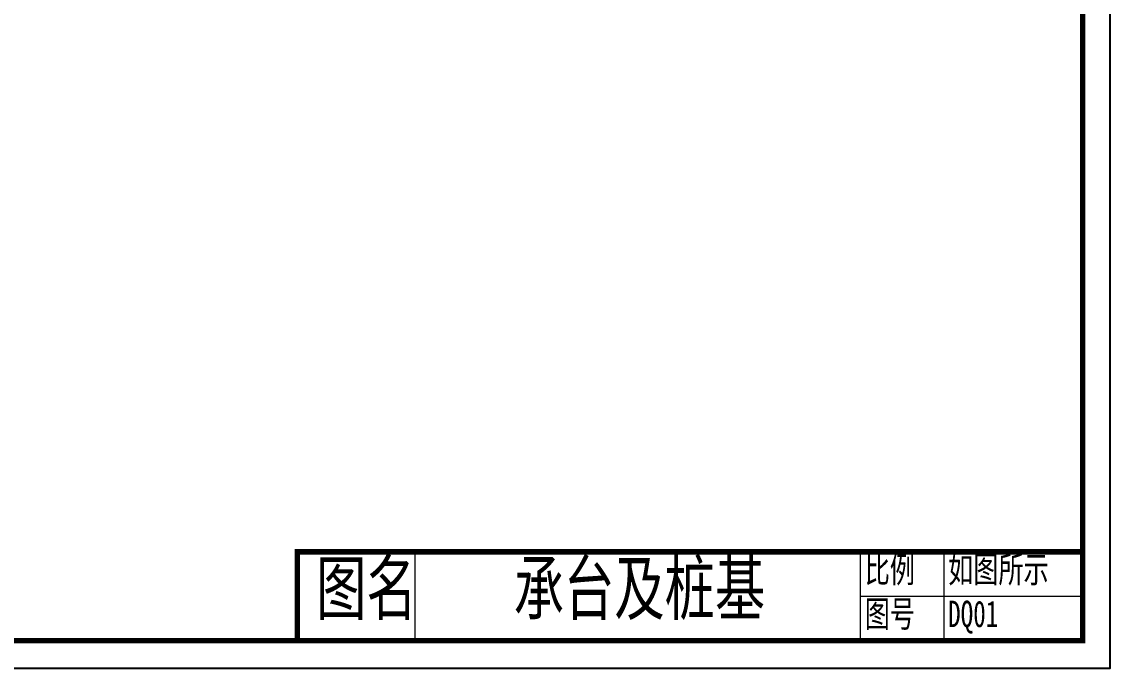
# Model space of a CAD drawing. Header units: millimetres. Extents: x 321435 to 489435, y -71599 to 47189.
# Drawn here: x 411133 to 489435, y -71599 to -25094 of the extents above; entities that cross this region are included whole.
import ezdxf

# ---------------------------------------------------------------- set-up
doc = ezdxf.new("R2010")
doc.units = ezdxf.units.MM
doc.header["$LTSCALE"] = 0.3
doc.layers.get('Defpoints').update_dxf_attribs({"lineweight": 50})
doc.layers.add('尺寸标注', color=4, linetype='Continuous')
doc.layers.add('细实线', color=5, linetype='Continuous', lineweight=13)
doc.layers.add('轮廓线', color=3, linetype='Continuous', lineweight=50)
doc.styles.add('长仿宋', font='', dxfattribs={"width": 0.7})
doc.styles.get('长仿宋').set_extended_font_data('FangSong')

msp = doc.modelspace()

# ---------------------------------------------------------------- linework, layer by layer
at = {"layer": '尺寸标注', "color": 7}
msp.add_lwpolyline([(321434.7, -71599.4), (489434.7, -71599.4), (489434.7, 47188.5), (321434.7, 47188.5)], close=True, dxfattribs=at)
at = {"layer": '细实线', "color": 7, "const_width": 400}
msp.add_lwpolyline([(487454.9, -63220.2), (430958.6, -63220.2), (430958.6, -69619.6)], dxfattribs=at)
at = {"layer": '细实线', "color": 7}
for points in [[(439439.8, -69619.6), (439439.8, -63220.2)], [(471456.6, -63220.2), (471456.6, -69619.6)], [(477456, -63220.2), (477456, -69619.6)], [(471456.6, -66419.9), (487454.9, -66419.9)], [(430958.6, -69619.6), (487454.9, -69619.6)]]:
    msp.add_lwpolyline(points, dxfattribs=at)
at = {"layer": '轮廓线', "color": 7, "const_width": 400}
msp.add_lwpolyline([(331333.7, -69619.6), (487454.9, -69619.6), (487454.9, 45208.7), (331333.7, 45208.7)], close=True, dxfattribs=at)

# ---------------------------------------------------------------- texts
at = {"layer": 'Defpoints', "ltscale": 100, "attachment_point": 1, "style": '长仿宋'}
for s, width, insert, char_height in [('图名', 8481.282, (432305.9, -63935.6), 3789.18), ('承台及桩基', 30669.409, (446523.7, -63935.6), 3789.18), ('比例', 17240.723, (471774, -63542.6), 1894.59), ('如图所示', 17240.723, (477773.4, -63542.6), 1894.59), ('图号', 17240.723, (471774, -66742.3), 1894.59), ('DQ01', 17240.723, (477773.4, -66742.3), 1894.59)]:
    msp.add_mtext_dynamic_manual_height_columns(s, width=width, gutter_width=15, heights=[0], dxfattribs=dict(at, insert=insert, char_height=char_height))

doc.saveas('drawing.dxf')
